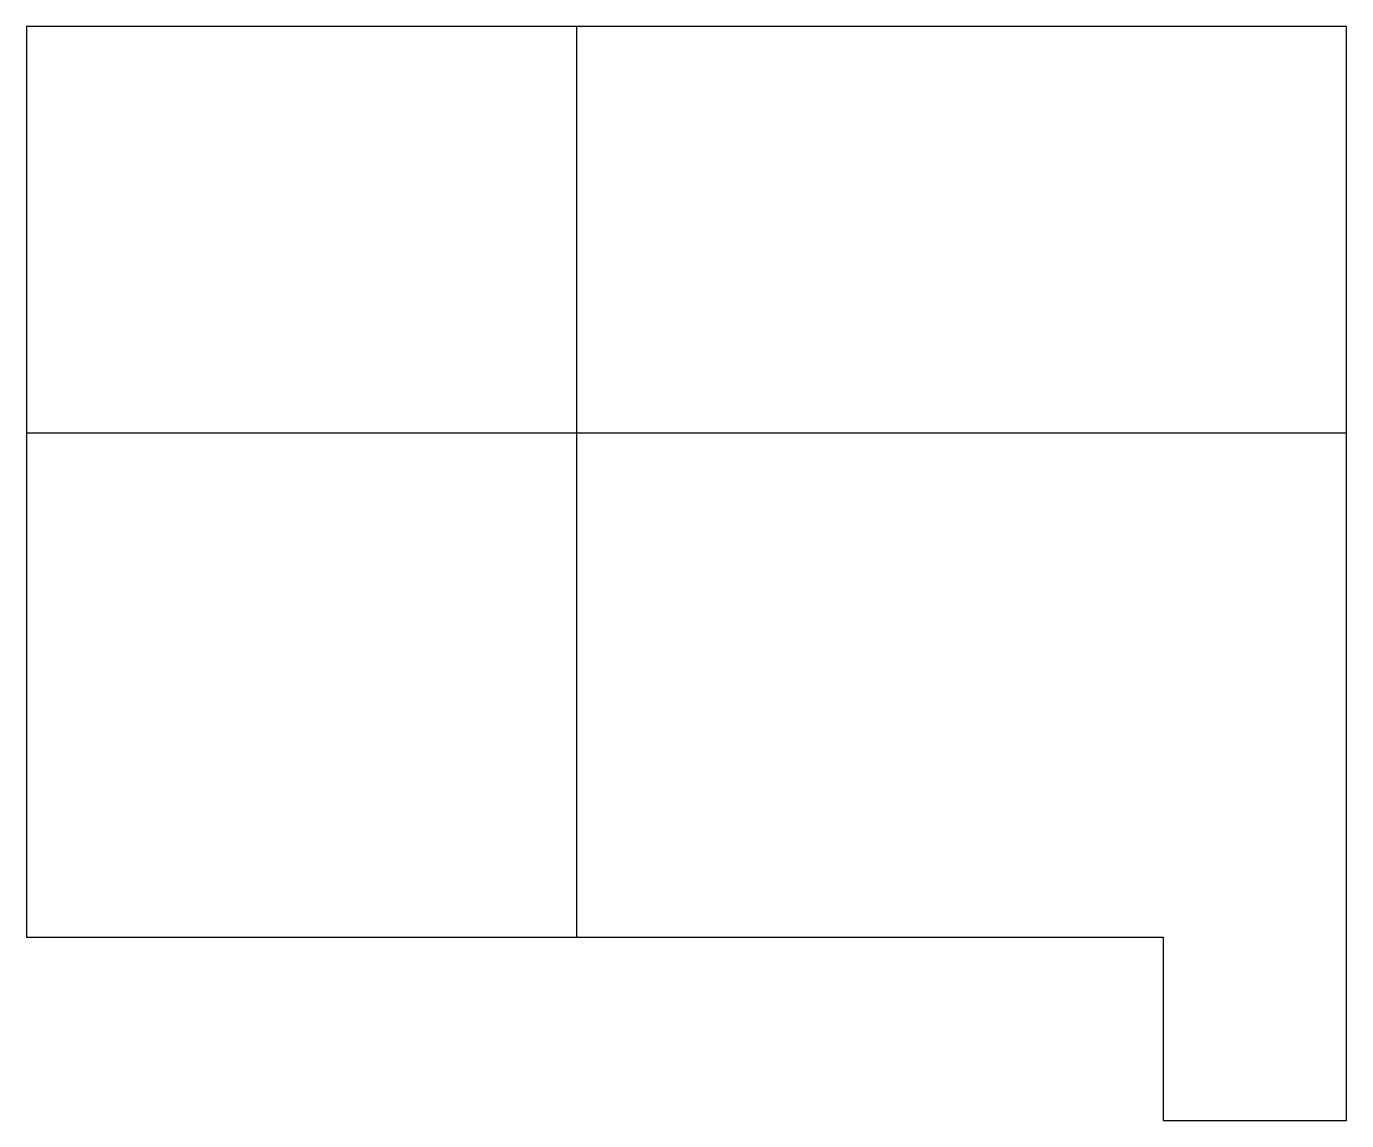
# Model space of a CAD drawing. Extents: x -22.5 to 31.5, y -28.1 to 16.6.
import ezdxf

# ---------------------------------------------------------------- set-up
doc = ezdxf.new("R2010")
doc.units = 0
doc.header["$MEASUREMENT"] = 0
doc.layers.add('MODELSKETCH_VISIBLE', color=7, linetype='CONTINUOUS')

msp = doc.modelspace()

# ---------------------------------------------------------------- linework, layer by layer
at = {"layer": 'MODELSKETCH_VISIBLE'}
for p, q in [((-22.5, 16.625), (-22.5, -20.625)), ((31.5, 16.625), (-22.5, 16.625)), ((0, 16.625), (0, -20.625)), ((31.5, -28.125), (31.5, 16.625)), ((-22.5, 0), (31.5, 0)), ((-22.5, -20.625), (24, -20.625)), ((24, -20.625), (24, -28.125)), ((24, -28.125), (31.5, -28.125))]:
    msp.add_line(p, q, dxfattribs=at)

doc.saveas('drawing.dxf')
